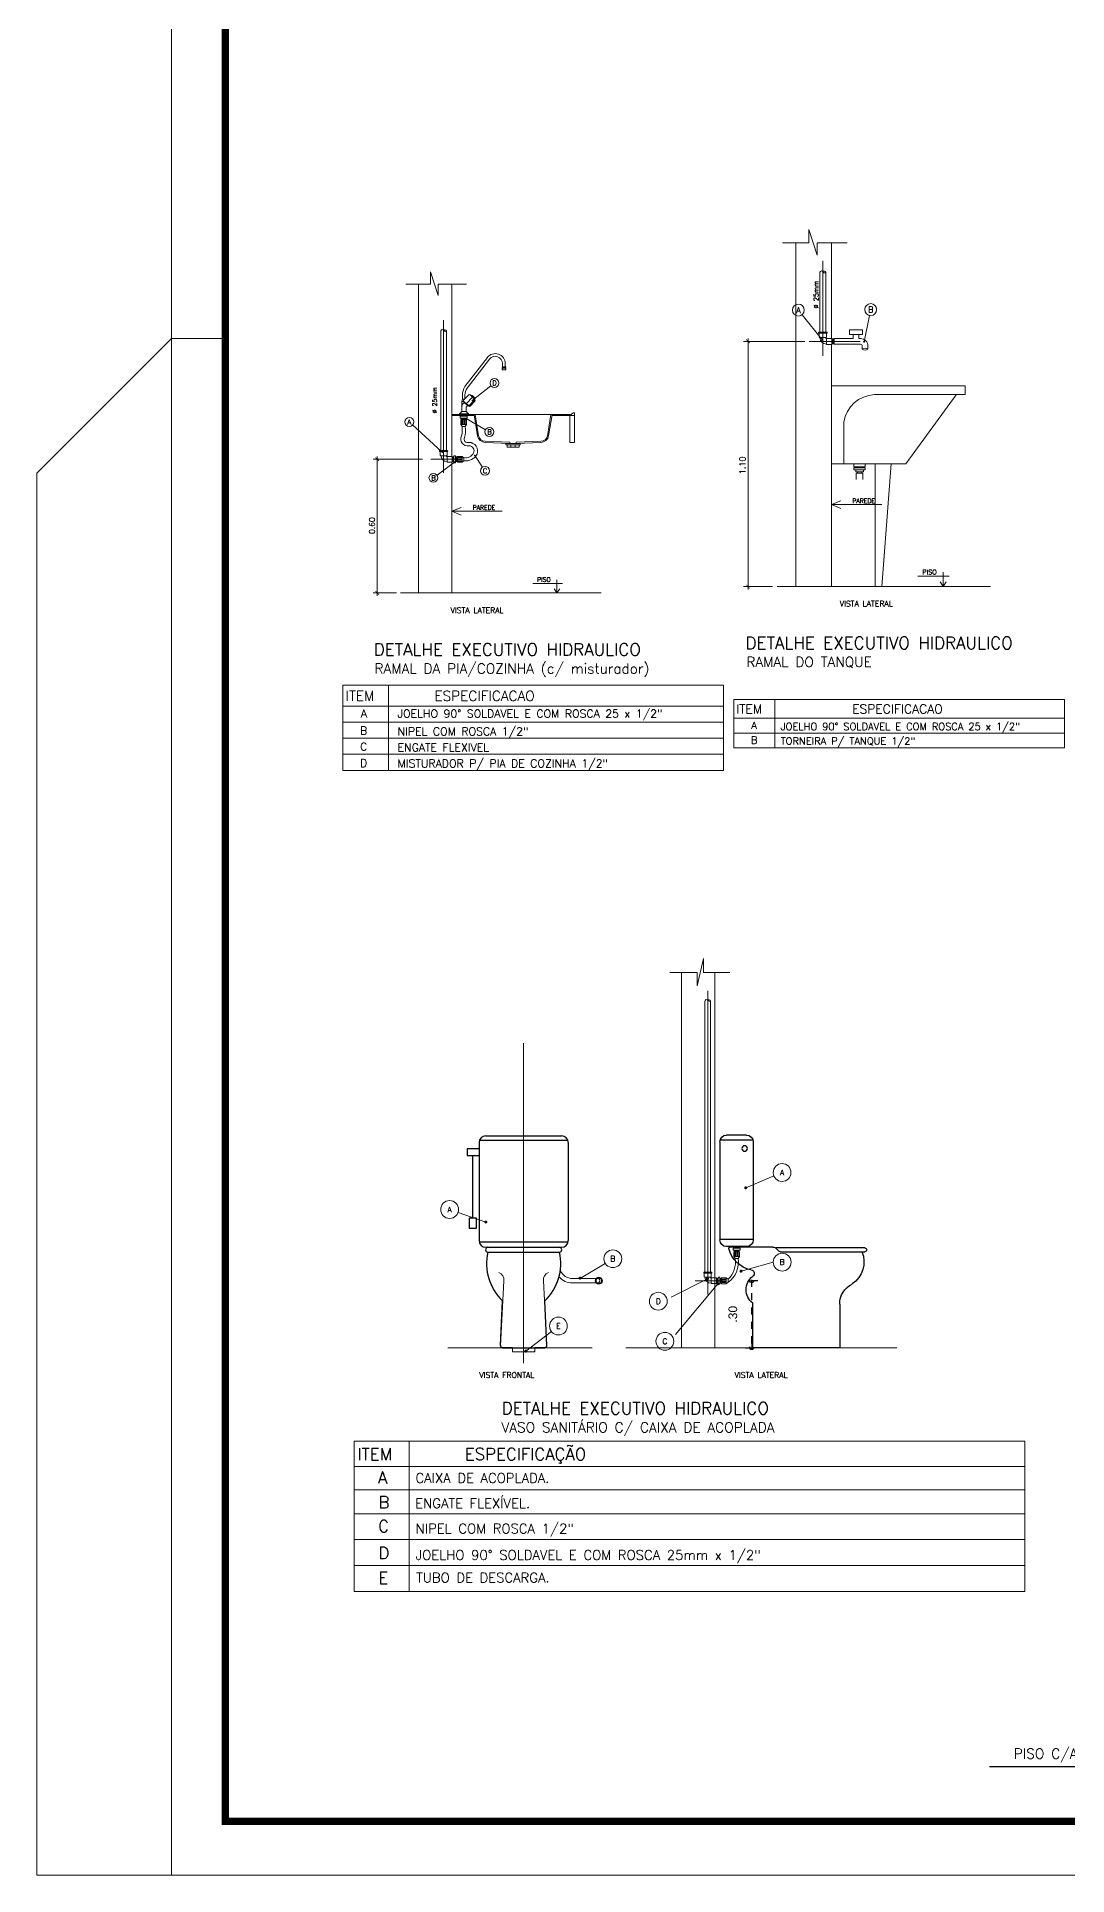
# Model space of a CAD drawing. Header units: millimetres. Extents: x 1345 to 2117, y 1214 to 1365.
# Drawn here: x 2013.01 to 2027.35, y 1252.04 to 1277.61 of the extents above; entities that cross this region are included whole.
import ezdxf
from ezdxf.enums import TextEntityAlignment as Align

# ---------------------------------------------------------------- set-up
doc = ezdxf.new("R2010")
doc.units = ezdxf.units.MM
doc.header["$LTSCALE"] = 0.5
for name, pattern in [('CENTER2', [28.575, 19.05, -3.175, 3.175, -3.175]), ('DASHED2', [9.525, 6.35, -3.175]), ('HIDDEN2', [0.1875, 0.125, -0.0625])]:
    doc.linetypes.add(name, pattern=pattern)
for name, color, linetype in [('02', 2, 'Continuous'), ('BANHO', 7, 'Continuous'), ('CERC02', 3, 'Continuous'), ('DETALLHES_HIDRAULICO', 4, 'Continuous'), ('LAYER8', 8, 'Continuous'), ('PROJEÇÃO', 8, 'HIDDEN2'), ('TEXTO0', 7, 'Continuous'), ('TUBULAÇÃO_HIDRÁULICA projeção', 5, 'DASHED2'), ('TXT_0', 7, 'Continuous'), ('TXT_1', 3, 'Continuous'), ('TXT_2', 6, 'Continuous')]:
    doc.layers.add(name, color=color, linetype=linetype)
doc.styles.add('ADITIVOCAD', font='ROMANS.shx')
doc.styles.add('ROMANS', font='romans', dxfattribs={"height": 0.1})
doc.styles.get("Standard").update_dxf_attribs({"font": 'arial.ttf'})
doc.dimstyles.get("Standard").update_dxf_attribs({"dimtxt": 0.18, "dimasz": 0.18, "dimexe": 0.18, "dimexo": 0.0625, "dimgap": 0.09, "dimtad": 0, "dimtih": 1, "dimtoh": 1, "dimdec": 4, "dimzin": 0, "dimdsep": 46, "dimtxsty": 'Standard', "dimcen": 0.09, "dimadec": 0, "dimazin": 0, "dimtfac": 1, "dimtdec": 4, "dimtofl": 0, "dimtmove": 0, "dimatfit": 3, "dimfxl": 0, "dimtolj": 1, "dimtzin": 0, "dimarcsym": 0})

# ---------------------------------------------------------------- blocks, each defined once
blk = doc.blocks.new('_ARCHTICK')
at = {"color": 0, "linetype": 'ByBlock', "const_width": 0.15}
blk.add_lwpolyline([(-0.5, -0.5), (0.5, 0.5)], dxfattribs=at)
blk = doc.blocks.new('ADC_VASO_02L')
for p, q in [((-0.15, 0.9232), (-0.15, 0.4832)), ((-0.1492, 0.93), (-0.0008, 0.93)), ((-0.12, 0.9532), (-0.03, 0.9532)), ((0, 0.9232), (0, 0.4832)), ((-0.6504, 0.4474), (-0.2505, 0.4474)), ((-0.2834, 0.43), (-0.6504, 0.43)), ((-0.272, 0.43), (-0.6353, 0.43)), ((-0.2649, 0.4329), (-0.2525, 0.4453)), ((-0.2384, 0.4512), (-0.0454, 0.4512)), ((-0.1492, 0.4845), (-0.0008, 0.4845)), ((-0.12, 0.4532), (-0.03, 0.4532)), ((-0.5379, 0.1957), (-0.5379, 0)), ((-0.1479, 0), (-0.1479, 0.2)), ((-0.5379, 0), (-0.1479, 0))]:
    blk.add_line(p, q)
blk.add_circle((-0.1113, 0.8931), 0.0125)
for centre, radius, start, end in [((-0.12, 0.9232), 0.03, 90, 180), ((-0.03, 0.9232), 0.03, 0, 90), ((-0.6504, 0.4387), 0.0087, 90, 270), ((-0.526, 0.3851), 0.1205, 158.1254, 235.66367), ((-0.272, 0.44), 0.01, 270, 315), ((-0.2384, 0.4312), 0.02, 90, 135), ((-0.12, 0.4832), 0.03, 180, 270), ((-0.1666, 0.4756), 0.1297, 282.0492, 346.33831), ((-0.0454, 0.4462), 0.005, 346.33831, 90), ((-0.03, 0.4832), 0.03, 270, 0), ((-0.1385, 0.3329), 0.016, 93.80615, 233.89222), ((-0.6379, 0.1957), 0.1, 0, 63.97069), ((-0.1929, 0.26), 0.075, 306.8699, 53.1301)]:
    blk.add_arc(centre, radius, start, end)
blk = doc.blocks.new('ADC_VASO_02F')
for p, q in [((-0.1948, 0.92), (-0.1948, 0.48)), ((-0.1931, 0.93), (0.2035, 0.93)), ((-0.1648, 0.95), (0.1752, 0.95)), ((0.2052, 0.92), (0.2052, 0.48)), ((-0.1948, 0.8917), (-0.2476, 0.8917)), ((-0.2476, 0.8917), (-0.2476, 0.8621)), ((-0.2476, 0.8621), (-0.1948, 0.8621)), ((-0.2231, 0.5805), (-0.2231, 0.8621)), ((-0.1948, 0.475), (0.2052, 0.475)), ((-0.1648, 0.45), (-0.1558, 0.45)), ((-0.1558, 0.45), (0.1662, 0.45)), ((-0.1558, 0.4279), (0.1662, 0.4279)), ((0.1662, 0.45), (0.1752, 0.45)), ((-0.0993, 0.0105), (-0.0898, 0.21)), ((0.1097, 0.0105), (0.1002, 0.21)), ((-0.0893, 0), (0.0997, 0))]:
    blk.add_line(p, q)
blk.add_lwpolyline([(-0.206, 0.5805), (-0.2394, 0.5805), (-0.2394, 0.5354), (-0.206, 0.5354)], close=True)
for centre, radius, start, end in [((-0.1648, 0.92), 0.03, 90, 180), ((0.1752, 0.92), 0.03, 0, 90), ((-0.1648, 0.48), 0.03, 180, 270), ((-0.1547, 0.439), 0.0111, 95.7268, 264.2732), ((0.0696, 0.3772), 0.231, 167.31807, 226.37481), ((-0.0591, 0.3772), 0.231, 313.62519, 12.68193), ((0.1651, 0.439), 0.0111, 275.7268, 84.2732), ((0.1752, 0.48), 0.03, 270, 0), ((-0.0893, 0.01), 0.01, 177.27369, 270), ((0.0997, 0.01), 0.01, 270, 2.72631)]:
    blk.add_arc(centre, radius, start, end)
blk = doc.blocks.new('BOLA')
for p, q in [((-1.44, 0), (1.44, 0)), ((0, -1.44), (0, 1.44))]:
    blk.add_line(p, q)
blk.add_circle((0, 0), 0.452)
blk = doc.blocks.new('*D74')
at = {"layer": 'Defpoints', "color": 0, "transparency": 16777216}
for p in [(2022.585, 1260.309), (2022.959, 1260.309), (2022.494, 1259.378)]:
    blk.add_point(p, dxfattribs=at)
at = {"layer": 'PROJEÇÃO', "color": 7, "lineweight": -2, "transparency": 16777216}
blk.add_line((2022.959, 1259.438), (2022.959, 1260.249), dxfattribs=at)
at = {"layer": 'PROJEÇÃO', "color": 7, "lineweight": -2, "transparency": 16777216, "xscale": 0.06, "yscale": 0.06, "zscale": 0.06}
for p, rotation in [((2022.959, 1260.309), 90), ((2022.959, 1259.378), 270)]:
    blk.add_blockref('BOLA', p, dxfattribs=dict(at, rotation=rotation))
at = {"layer": 'PROJEÇÃO', "color": 3, "lineweight": 18, "transparency": 16777216, "insert": (2022.697, 1259.843), "char_height": 0.12, "attachment_point": 5, "rotation": 90}
blk.add_mtext('\\A1;.30', dxfattribs=at)
blk = doc.blocks.new('ff')
at = {"layer": 'LAYER8', "color": 2}
blk.add_lwpolyline([(0, 0), (0, 0), (8.057, 0), (29.003, 0), (46.42, 0), (46.42, 0), (46.42, 0)], dxfattribs=at)
at = {"layer": 'CERC02', "style": 'ROMANS'}
blk.add_text('PISO C/ACABAMENTO', height=0.18501, dxfattribs=at).set_placement((0.444, 0.327), align=Align.TOP_LEFT)

msp = doc.modelspace()

# ---------------------------------------------------------------- linework, layer by layer
at = {"layer": '02', "lineweight": 18}
msp.add_line((2017.428, 1255.988), (2026.76, 1255.988), dxfattribs=at)
msp.add_lwpolyline([(2014.884, 1252.041), (2076.084, 1252.041), (2076.084, 1296.591), (2014.884, 1296.591)], close=True, dxfattribs=at)
at = {"layer": '02', "lineweight": 18, "const_width": 0.1}
msp.add_lwpolyline([(2015.634, 1252.791), (2075.334, 1252.791), (2075.334, 1295.841), (2015.634, 1295.841)], close=True, dxfattribs=at)
at = {"layer": '02', "lineweight": 18}
msp.add_lwpolyline([(2014.884, 1252.041), (2013.009, 1252.041), (2013.009, 1271.541), (2014.884, 1273.416), (2015.634, 1273.416)], dxfattribs=at)
at = {"layer": 'BANHO', "lineweight": 18}
msp.add_line((2020.405, 1262.179), (2020.405, 1262.117), dxfattribs=at)
at = {"layer": 'DETALLHES_HIDRAULICO', "lineweight": 18}
for p, q in [((2023.908, 1274.336), (2023.908, 1273.502)), ((2023.99, 1274.336), (2023.99, 1273.502)), ((2018.632, 1273.521), (2018.632, 1271.856)), ((2018.71, 1273.521), (2018.71, 1271.856)), ((2024, 1273.416), (2024.076, 1273.416)), ((2024.097, 1273.41), (2024.076, 1273.41)), ((2024.086, 1273.339), (2024.076, 1273.41)), ((2024.092, 1273.339), (2024.082, 1273.41)), ((2024.097, 1273.339), (2024.087, 1273.41)), ((2024.097, 1273.41), (2024.109, 1273.414)), ((2024.097, 1273.339), (2024.097, 1273.41)), ((2024.109, 1273.335), (2024.109, 1273.414)), ((2024.45, 1273.414), (2024.45, 1273.47)), ((2018.969, 1272.747), (2019.28, 1273.149)), ((2018.998, 1272.725), (2019.309, 1273.127)), ((2024, 1273.332), (2024.076, 1273.332)), ((2024.097, 1273.339), (2024.076, 1273.339)), ((2024.109, 1273.335), (2024.097, 1273.339)), ((2019.486, 1273.019), (2019.486, 1273.01)), ((2019.536, 1273.019), (2019.486, 1273.019)), ((2019.536, 1273.01), (2019.486, 1273.01)), ((2019.536, 1273), (2019.486, 1273)), ((2019.486, 1273), (2019.486, 1272.979)), ((2019.536, 1272.979), (2019.486, 1272.979)), ((2019.492, 1273.064), (2019.492, 1273.019)), ((2019.492, 1273.01), (2019.492, 1273)), ((2019.53, 1273.064), (2019.53, 1273.019)), ((2019.53, 1273.01), (2019.53, 1273)), ((2019.536, 1273.019), (2019.536, 1273.01)), ((2019.536, 1273), (2019.536, 1272.979)), ((2018.932, 1272.625), (2018.932, 1272.569)), ((2018.952, 1272.56), (2019.021, 1272.63)), ((2018.969, 1272.626), (2018.969, 1272.578)), ((2019.075, 1272.597), (2019.043, 1272.63)), ((2018.785, 1272.356), (2018.911, 1272.356)), ((2018.923, 1272.399), (2018.892, 1272.368)), ((2018.892, 1272.368), (2019.016, 1272.368)), ((2018.892, 1272.368), (2018.892, 1272.356)), ((2018.911, 1272.341), (2018.911, 1272.356)), ((2018.916, 1272.335), (2018.916, 1272.368)), ((2018.916, 1272.356), (2018.983, 1272.365)), ((2018.916, 1272.349), (2018.983, 1272.358)), ((2018.932, 1272.569), (2018.923, 1272.538)), ((2018.923, 1272.538), (2018.923, 1272.461)), ((2018.952, 1272.538), (2018.923, 1272.538)), ((2018.923, 1272.461), (2018.923, 1272.399)), ((2018.923, 1272.399), (2018.985, 1272.399)), ((2018.96, 1272.569), (2018.932, 1272.569)), ((2018.941, 1272.505), (2018.959, 1272.524)), ((2018.952, 1272.539), (2018.983, 1272.507)), ((2019.003, 1272.48), (2018.959, 1272.524)), ((2018.983, 1272.507), (2019.074, 1272.598)), ((2018.983, 1272.335), (2018.983, 1272.368)), ((2018.985, 1272.448), (2018.985, 1272.399)), ((2018.985, 1272.399), (2019.016, 1272.368)), ((2018.988, 1272.341), (2018.988, 1272.356)), ((2018.988, 1272.356), (2019.122, 1272.356)), ((2018.994, 1272.47), (2019.003, 1272.48)), ((2019.016, 1272.368), (2019.016, 1272.356)), ((2019.017, 1272.473), (2019.108, 1272.564)), ((2019.108, 1272.543), (2019.039, 1272.473)), ((2019.075, 1272.597), (2019.108, 1272.564)), ((2019.122, 1272.356), (2020.154, 1272.356)), ((2020.154, 1272.356), (2020.445, 1272.356)), ((2020.475, 1272.378), (2020.445, 1272.356)), ((2020.475, 1272.378), (2020.491, 1272.378)), ((2020.491, 1272.341), (2020.491, 1272.378)), ((2018.785, 1272.341), (2018.911, 1272.341)), ((2018.901, 1272.335), (2018.997, 1272.335)), ((2018.901, 1272.335), (2018.901, 1272.308)), ((2018.901, 1272.308), (2018.997, 1272.308)), ((2018.909, 1272.216), (2018.909, 1272.285)), ((2018.909, 1272.285), (2018.99, 1272.285)), ((2018.909, 1272.216), (2018.928, 1272.19)), ((2018.909, 1272.216), (2018.99, 1272.216)), ((2018.916, 1272.343), (2018.983, 1272.352)), ((2018.916, 1272.336), (2018.983, 1272.345)), ((2018.916, 1272.285), (2018.916, 1272.308)), ((2018.916, 1272.299), (2018.983, 1272.308)), ((2018.916, 1272.293), (2018.983, 1272.302)), ((2018.916, 1272.286), (2018.983, 1272.295)), ((2018.925, 1272.216), (2018.925, 1272.285)), ((2018.928, 1272.19), (2018.97, 1272.19)), ((2018.94, 1272.216), (2018.94, 1272.285)), ((2018.956, 1272.216), (2018.956, 1272.285)), ((2018.99, 1272.216), (2018.97, 1272.19)), ((2018.971, 1272.216), (2018.971, 1272.285)), ((2018.983, 1272.285), (2018.983, 1272.308)), ((2018.988, 1272.341), (2019.098, 1272.341)), ((2018.99, 1272.216), (2018.99, 1272.285)), ((2018.997, 1272.335), (2018.997, 1272.308)), ((2020.179, 1272.341), (2020.491, 1272.341)), ((2020.429, 1272.341), (2020.429, 1271.969)), ((2020.491, 1272.341), (2020.491, 1271.969)), ((2024.24, 1271.67), (2024.24, 1272.251)), ((2019.537, 1271.955), (2019.537, 1271.936)), ((2019.738, 1271.955), (2019.537, 1271.955)), ((2019.554, 1271.936), (2019.537, 1271.936)), ((2019.721, 1271.936), (2019.554, 1271.936)), ((2019.554, 1271.903), (2019.554, 1271.936)), ((2019.721, 1271.903), (2019.554, 1271.903)), ((2019.593, 1271.955), (2019.593, 1271.97)), ((2019.606, 1271.903), (2019.606, 1271.936)), ((2019.669, 1271.903), (2019.669, 1271.936)), ((2019.683, 1271.955), (2019.683, 1271.97)), ((2019.721, 1271.936), (2019.721, 1271.903)), ((2019.721, 1271.936), (2019.738, 1271.936)), ((2019.738, 1271.955), (2019.738, 1271.936)), ((2020.429, 1271.969), (2020.491, 1271.969)), ((2018.719, 1271.774), (2018.791, 1271.774)), ((2018.719, 1271.696), (2018.791, 1271.696)), ((2018.815, 1271.769), (2018.791, 1271.769)), ((2018.8, 1271.702), (2018.791, 1271.769)), ((2018.815, 1271.702), (2018.791, 1271.702)), ((2018.807, 1271.702), (2018.798, 1271.769)), ((2018.814, 1271.702), (2018.804, 1271.769)), ((2018.814, 1271.687), (2018.814, 1271.783)), ((2018.814, 1271.783), (2018.839, 1271.783)), ((2018.814, 1271.687), (2018.839, 1271.687)), ((2018.839, 1271.687), (2018.839, 1271.783)), ((2018.863, 1271.769), (2018.839, 1271.769)), ((2018.848, 1271.702), (2018.839, 1271.769)), ((2018.863, 1271.702), (2018.839, 1271.702)), ((2018.855, 1271.702), (2018.846, 1271.769)), ((2018.862, 1271.702), (2018.853, 1271.769)), ((2018.863, 1271.695), (2018.863, 1271.775)), ((2018.928, 1271.775), (2018.863, 1271.775)), ((2018.928, 1271.757), (2018.863, 1271.757)), ((2018.928, 1271.741), (2018.863, 1271.741)), ((2018.928, 1271.726), (2018.863, 1271.726)), ((2018.928, 1271.71), (2018.863, 1271.71)), ((2018.928, 1271.695), (2018.863, 1271.695)), ((2018.928, 1271.695), (2018.928, 1271.775)), ((2018.928, 1271.775), (2018.955, 1271.756)), ((2018.928, 1271.695), (2018.955, 1271.714)), ((2018.955, 1271.714), (2018.955, 1271.756)), ((2024.383, 1271.67), (2024.383, 1271.627)), ((2024.538, 1271.627), (2024.383, 1271.627)), ((2024.383, 1271.589), (2024.383, 1271.613)), ((2024.538, 1271.613), (2024.383, 1271.613)), ((2024.538, 1271.589), (2024.383, 1271.589)), ((2024.408, 1271.589), (2024.408, 1271.558)), ((2024.43, 1271.627), (2024.43, 1271.613)), ((2024.492, 1271.627), (2024.492, 1271.613)), ((2024.513, 1271.589), (2024.513, 1271.558)), ((2024.538, 1271.67), (2024.538, 1271.627)), ((2024.538, 1271.613), (2024.538, 1271.589)), ((2024.676, 1271.665), (2024.676, 1269.967)), ((2024.902, 1271.67), (2024.769, 1269.967)), ((2024.513, 1271.558), (2024.408, 1271.558)), ((2024.505, 1271.539), (2024.415, 1271.539)), ((2024.415, 1271.454), (2024.415, 1271.539)), ((2024.43, 1271.558), (2024.43, 1271.539)), ((2024.492, 1271.558), (2024.492, 1271.539)), ((2024.505, 1271.454), (2024.505, 1271.539)), ((2022.309, 1264.203), (2022.309, 1260.429)), ((2022.387, 1264.203), (2022.387, 1260.429)), ((2022.701, 1260.761), (2022.701, 1260.736)), ((2022.701, 1260.761), (2022.797, 1260.761)), ((2022.701, 1260.736), (2022.797, 1260.736)), ((2022.709, 1260.647), (2022.709, 1260.712)), ((2022.709, 1260.712), (2022.789, 1260.712)), ((2022.709, 1260.647), (2022.728, 1260.62)), ((2022.709, 1260.647), (2022.789, 1260.647)), ((2022.788, 1260.784), (2022.71, 1260.784)), ((2022.716, 1260.761), (2022.716, 1260.784)), ((2022.716, 1260.775), (2022.782, 1260.784)), ((2022.716, 1260.768), (2022.782, 1260.777)), ((2022.716, 1260.761), (2022.782, 1260.77)), ((2022.716, 1260.712), (2022.716, 1260.736)), ((2022.716, 1260.727), (2022.782, 1260.736)), ((2022.716, 1260.72), (2022.782, 1260.729)), ((2022.716, 1260.713), (2022.782, 1260.722)), ((2022.724, 1260.647), (2022.724, 1260.712)), ((2022.728, 1260.62), (2022.77, 1260.62)), ((2022.74, 1260.647), (2022.74, 1260.712)), ((2022.755, 1260.647), (2022.755, 1260.712)), ((2022.789, 1260.647), (2022.77, 1260.62)), ((2022.771, 1260.647), (2022.771, 1260.712)), ((2022.782, 1260.761), (2022.782, 1260.784)), ((2022.782, 1260.712), (2022.782, 1260.736)), ((2022.789, 1260.647), (2022.789, 1260.712)), ((2022.797, 1260.761), (2022.797, 1260.736)), ((2020.832, 1260.34), (2020.466, 1260.34)), ((2022.397, 1260.348), (2022.468, 1260.348)), ((2022.468, 1260.348), (2022.468, 1260.269)), ((2022.491, 1260.342), (2022.468, 1260.342)), ((2022.477, 1260.276), (2022.468, 1260.342)), ((2022.484, 1260.276), (2022.475, 1260.342)), ((2022.491, 1260.276), (2022.482, 1260.342)), ((2022.491, 1260.357), (2022.516, 1260.357)), ((2022.491, 1260.261), (2022.491, 1260.357)), ((2022.516, 1260.261), (2022.516, 1260.357)), ((2022.54, 1260.342), (2022.516, 1260.342)), ((2022.525, 1260.276), (2022.516, 1260.342)), ((2022.532, 1260.276), (2022.523, 1260.342)), ((2022.539, 1260.276), (2022.53, 1260.342)), ((2022.605, 1260.349), (2022.54, 1260.349)), ((2022.54, 1260.268), (2022.54, 1260.349)), ((2022.605, 1260.349), (2022.632, 1260.33)), ((2022.605, 1260.268), (2022.605, 1260.349)), ((2019.461, 1259.406), (2019.509, 1260.309)), ((2020.109, 1259.406), (2020.06, 1260.309)), ((2020.832, 1260.278), (2020.466, 1260.278)), ((2022.397, 1260.269), (2022.468, 1260.269)), ((2022.491, 1260.276), (2022.468, 1260.276)), ((2022.491, 1260.261), (2022.516, 1260.261)), ((2022.54, 1260.276), (2022.516, 1260.276)), ((2022.605, 1260.33), (2022.54, 1260.33)), ((2022.605, 1260.315), (2022.54, 1260.315)), ((2022.605, 1260.299), (2022.54, 1260.299)), ((2022.605, 1260.284), (2022.54, 1260.284)), ((2022.605, 1260.268), (2022.54, 1260.268)), ((2022.605, 1260.268), (2022.632, 1260.288)), ((2022.632, 1260.288), (2022.632, 1260.33)), ((2019.492, 1259.381), (2019.63, 1259.381)), ((2019.63, 1259.381), (2019.63, 1259.318)), ((2019.63, 1259.318), (2019.94, 1259.318)), ((2019.94, 1259.381), (2020.078, 1259.381)), ((2019.94, 1259.381), (2019.94, 1259.318))]:
    msp.add_line(p, q, dxfattribs=at)
for points in [[(2023.888, 1273.496, -0.414214), (2023.894, 1273.502), (2024.003, 1273.502, -0.414214), (2024.01, 1273.496), (2024.01, 1273.494, -0.414214), (2024.003, 1273.488), (2023.894, 1273.488, -0.414214), (2023.888, 1273.494)], [(2018.614, 1271.85, -0.414214), (2018.62, 1271.856), (2018.722, 1271.856, -0.414214), (2018.728, 1271.85), (2018.728, 1271.848, -0.414214), (2018.722, 1271.842), (2018.62, 1271.842, -0.414214), (2018.614, 1271.848)], [(2022.291, 1260.423, -0.414214), (2022.297, 1260.429), (2022.399, 1260.429, -0.414214), (2022.406, 1260.423), (2022.406, 1260.422, -0.414214), (2022.399, 1260.415), (2022.297, 1260.415, -0.414214), (2022.291, 1260.422)]]:
    msp.add_lwpolyline(points, format="xyb", close=True, dxfattribs=at)
for points in [[(2024, 1273.488), (2024, 1273.434, -0.414214), (2023.992, 1273.426), (2023.906, 1273.426, -0.414214), (2023.898, 1273.434), (2023.898, 1273.488)], [(2024, 1273.332), (2024, 1273.416, -0.414214)], [(2024.076, 1273.416), (2024.076, 1273.332, -0.414214)], [(2024.577, 1273.264), (2024.577, 1273.308, 0.412616), (2024.473, 1273.414), (2024.45, 1273.414), (2024.45, 1273.414)], [(2024.109, 1273.335), (2024.472, 1273.335, -0.414214), (2024.498, 1273.308), (2024.498, 1273.264)], [(2019.111, 1272.356), (2019.159, 1272.061, 0.362465), (2019.251, 1271.984), (2019.593, 1271.97, 0.357382)], [(2019.683, 1271.97), (2020.026, 1271.984, 0.362465), (2020.117, 1272.061), (2020.165, 1272.356)], [(2019.096, 1272.354), (2019.144, 1272.058, 0.362853), (2019.251, 1271.969), (2019.593, 1271.955, 0.357918)], [(2019.683, 1271.955), (2020.026, 1271.969, 0.362853), (2020.133, 1272.058), (2020.181, 1272.354)], [(2018.719, 1271.842), (2018.719, 1271.792, -0.414214), (2018.711, 1271.784), (2018.631, 1271.784, -0.414214), (2018.623, 1271.792), (2018.623, 1271.842)], [(2018.719, 1271.696), (2018.719, 1271.774, -0.414214)], [(2018.791, 1271.774), (2018.791, 1271.696, -0.414214)], [(2022.396, 1260.415), (2022.396, 1260.365, -0.414214), (2022.389, 1260.358), (2022.308, 1260.358, -0.414214), (2022.3, 1260.365), (2022.3, 1260.415)], [(2022.397, 1260.269), (2022.397, 1260.348, -0.414214)]]:
    msp.add_lwpolyline(points, format="xyb", dxfattribs=at)
for points in [[(2024.109, 1273.414), (2024.371, 1273.414), (2024.371, 1273.47)], [(2024.668, 1272.634), (2025.932, 1272.634), (2025.932, 1272.758), (2024.07, 1272.758)], [(2024.07, 1271.67), (2025.104, 1271.67), (2025.807, 1272.632)], [(2024.497, 1272.634), (2024.497, 1272.634)]]:
    msp.add_lwpolyline(points, dxfattribs=at)
msp.add_lwpolyline([(2024.319, 1273.47), (2024.371, 1273.47), (2024.45, 1273.47), (2024.503, 1273.47), (2024.503, 1273.536), (2024.319, 1273.536)], close=True, dxfattribs=at)
for radius in [0.049, 0.0388]:
    msp.add_circle((2020.832, 1260.309), radius, dxfattribs=at)
for centre, radius, start, end in [((2023.931, 1274.328), 0.0252, 23.9362, 161.812), ((2023.963, 1274.319), 0.0316, 31.4928, 118.6282), ((2023.973, 1274.346), 0.0201, 203.9362, 328.4778), ((2018.655, 1273.514), 0.0237, 23.9362, 161.812), ((2018.685, 1273.505), 0.0298, 31.4928, 118.6282), ((2018.694, 1273.531), 0.0189, 203.9362, 328.4778), ((2024.004, 1273.434), 0.0969, 184.9011, 267.6161), ((2024, 1273.424), 0.0107, 166.9833, 268.3174), ((2019.39, 1273.064), 0.14, 360, 142.2873), ((2019.39, 1273.064), 0.102, 360, 142.2873), ((2024.538, 1273.213), 0.0648, 52.3266, 127.6734), ((2024.538, 1273.316), 0.0648, 232.3266, 307.6734), ((2019.151, 1272.625), 0.219, 146.2405, 180.0922), ((2019.152, 1272.626), 0.183, 147.1637, 180.1091), ((2019.032, 1272.619), 0.0155, 45, 135), ((2019.038, 1272.56), 0.069, 4.5621, 85.4379), ((2024.688, 1272.181), 0.453, 92.5756, 171.131), ((2018.985, 1272.461), 0.062, 135, 180), ((2018.963, 1272.549), 0.0155, 135, 225), ((2018.973, 1272.463), 0.0444, 12.9432, 77.0568), ((2019.016, 1272.448), 0.031, 135, 180), ((2019.028, 1272.484), 0.0155, 225, 315), ((2019.097, 1272.553), 0.0155, 315, 45), ((2018.51, 1272.146), 0.421, 348.1567, 5.9726), ((2018.677, 1272.128), 0.3, 342.3158, 11.8535), ((2019.004, 1272.014), 0.094, 150.9522, 282.8156), ((2019.005, 1272.014), 0.0487, 151.9195, 291.8408), ((2019.023, 1271.847), 0.122, 339.097, 89.8531), ((2019.026, 1271.853), 0.0694, 332.525, 91.4922), ((2018.723, 1271.792), 0.0911, 184.9011, 267.6161), ((2018.72, 1271.782), 0.01, 166.9833, 268.3174), ((2018.976, 1271.881), 0.126, 260.0502, 332.0735), ((2018.984, 1271.885), 0.173, 260.0502, 332.0735), ((2022.331, 1264.198), 0.0217, 32.2558, 167.6379), ((2022.36, 1264.188), 0.0303, 28.3273, 120.3701), ((2022.371, 1264.224), 0.0262, 212.2558, 306.9595), ((2022.411, 1260.564), 0.322, 313.2074, 10.0893), ((2022.433, 1260.566), 0.342, 305.6158, 9.2432), ((2019.406, 1260.323), 0.104, 352.5883, 71.5643), ((2020.164, 1260.323), 0.104, 108.4357, 187.4117), ((2020.466, 1260.526), 0.248, 220.7377, 270), ((2020.466, 1260.526), 0.186, 203.5864, 270), ((2020.797, 1260.309), 0.0471, 318.8368, 41.1632), ((2022.4, 1260.365), 0.0911, 184.9011, 267.6161), ((2022.397, 1260.355), 0.01, 166.9833, 268.3174), ((2019.492, 1259.412), 0.031, 177.2737, 270), ((2020.078, 1259.412), 0.031, 270, 2.7263)]:
    msp.add_arc(centre, radius, start, end, dxfattribs=at)
at = {"layer": 'TUBULAÇÃO_HIDRÁULICA projeção', "lineweight": 18}
msp.add_line((2022.836, 1260.841), (2022.836, 1260.841), dxfattribs=at)
at = {"layer": 'TXT_0', "linetype": 'CENTER2', "lineweight": 18}
for p, q in [((2023.949, 1274.495), (2023.949, 1273.173)), ((2018.671, 1273.671), (2018.671, 1271.546)), ((2024.468, 1273.374), (2023.76, 1273.374)), ((2018.874, 1271.735), (2018.493, 1271.735)), ((2022.348, 1264.341), (2022.348, 1260.12)), ((2019.785, 1259.162), (2019.785, 1263.614)), ((2022.551, 1260.309), (2022.171, 1260.309))]:
    msp.add_line(p, q, dxfattribs=at)
at = {"layer": 'TXT_0', "lineweight": 18}
for p, q in [((2023.944, 1273.392), (2023.661, 1273.745)), ((2024.523, 1273.369), (2024.599, 1273.735)), ((2019.071, 1272.553), (2019.33, 1272.757)), ((2018.653, 1271.832), (2018.24, 1272.212)), ((2018.985, 1272.303), (2019.256, 1272.146)), ((2018.825, 1271.693), (2018.58, 1271.512)), ((2019.104, 1271.787), (2019.213, 1271.626)), ((2024.07, 1271.103), (2024.2, 1271.156)), ((2024.07, 1271.103), (2024.2, 1271.05)), ((2024.07, 1271.103), (2024.772, 1271.103)), ((2018.785, 1271.011), (2018.915, 1271.064)), ((2018.785, 1271.011), (2018.915, 1270.958)), ((2018.785, 1271.011), (2019.487, 1271.011)), ((2020.248, 1270.059), (2020.248, 1269.875)), ((2025.27, 1270.108), (2025.708, 1270.108)), ((2025.625, 1270.163), (2025.625, 1269.967)), ((2019.914, 1270.007), (2020.326, 1270.007)), ((2020.248, 1269.875), (2020.209, 1269.934)), ((2020.248, 1269.875), (2020.287, 1269.934)), ((2025.625, 1269.967), (2025.584, 1270.029)), ((2025.625, 1269.967), (2025.667, 1270.029)), ((2017.271, 1268.078), (2022.567, 1268.078)), ((2017.271, 1267.856), (2022.567, 1267.856)), ((2022.711, 1267.927), (2027.315, 1267.927)), ((2017.271, 1267.633), (2022.567, 1267.633)), ((2022.876, 1261.601), (2023.268, 1261.766)), ((2019.26, 1261.126), (2018.872, 1261.259)), ((2020.562, 1260.336), (2020.92, 1260.551)), ((2022.812, 1260.442), (2023.259, 1260.568)), ((2022.344, 1260.335), (2021.839, 1260.08)), ((2022.488, 1260.266), (2021.9, 1259.562)), ((2019.816, 1259.331), (2020.171, 1259.604)), ((2017.428, 1257.402), (2026.76, 1257.402)), ((2017.428, 1257.068), (2026.76, 1257.068)), ((2017.428, 1256.708), (2026.76, 1256.708)), ((2017.428, 1256.348), (2026.76, 1256.348))]:
    msp.add_line(p, q, dxfattribs=at)
at = {"layer": 'TXT_0', "linetype": 'ByBlock', "lineweight": 18}
for p, q in [((2022.908, 1269.923), (2022.908, 1273.415)), ((2023.698, 1273.374), (2022.846, 1273.374)), ((2018.377, 1271.735), (2017.69, 1271.735)), ((2017.748, 1269.836), (2017.748, 1271.774)), ((2018.015, 1269.875), (2017.69, 1269.875)), ((2023.251, 1269.964), (2022.846, 1269.964))]:
    msp.add_line(p, q, dxfattribs=at)
at = {"layer": 'TXT_0', "linetype": 'CENTER2', "lineweight": 18}
for points in [[(2024.288, 1274.746), (2023.87, 1274.746), (2023.87, 1274.575), (2023.754, 1274.928), (2023.754, 1274.746), (2023.389, 1274.746)], [(2018.99, 1274.171), (2018.597, 1274.171), (2018.597, 1274.01), (2018.488, 1274.342), (2018.488, 1274.171), (2018.145, 1274.171)], [(2021.819, 1264.595), (2022.199, 1264.595), (2022.199, 1264.411), (2022.289, 1264.792), (2022.289, 1264.595), (2022.657, 1264.595)]]:
    msp.add_lwpolyline(points, dxfattribs=at)
at = {"layer": 'TXT_0', "lineweight": 18}
for points, const_width in [([(2023.937, 1273.392, 1), (2023.951, 1273.392, 1)], 0.0137), ([(2024.517, 1273.369, 1), (2024.53, 1273.369, 1)], 0.0137), ([(2019.066, 1272.553, 1), (2019.077, 1272.553, 1)], 0.0103), ([(2018.98, 1272.303, 1), (2018.99, 1272.303, 1)], 0.0103), ([(2018.648, 1271.832, 1), (2018.658, 1271.832, 1)], 0.0103), ([(2018.82, 1271.693, 1), (2018.831, 1271.693, 1)], 0.0103), ([(2019.099, 1271.787, 1), (2019.109, 1271.787, 1)], 0.0103), ([(2022.866, 1261.601, 1), (2022.886, 1261.601, 1)], 0.0207), ([(2019.27, 1261.126, -1), (2019.249, 1261.126, -1)], 0.0207), ([(2020.58, 1260.346, 1), (2020.559, 1260.346, 1)], 0.0207), ([(2022.333, 1260.335, 1), (2022.354, 1260.335, 1)], 0.0207), ([(2022.822, 1260.442, -1), (2022.801, 1260.442, -1)], 0.0207), ([(2022.477, 1260.266, 1), (2022.498, 1260.266, 1)], 0.0207), ([(2019.806, 1259.331, 1), (2019.827, 1259.331, 1)], 0.0207)]:
    msp.add_lwpolyline(points, format="xyb", close=True, dxfattribs=dict(at, const_width=const_width))
for centre, radius in [((2023.609, 1273.809), 0.0825), ((2024.616, 1273.816), 0.0825), ((2019.379, 1272.795), 0.062), ((2018.194, 1272.254), 0.062), ((2019.309, 1272.115), 0.062), ((2019.248, 1271.574), 0.062), ((2018.53, 1271.476), 0.062), ((2023.382, 1261.814), 0.124), ((2018.755, 1261.3), 0.124), ((2021.027, 1260.615), 0.124), ((2023.383, 1260.568), 0.124), ((2021.659, 1260.024), 0.124), ((2020.269, 1259.679), 0.124), ((2021.751, 1259.467), 0.124)]:
    msp.add_circle(centre, radius, dxfattribs=at)
at = {"layer": 'TXT_1', "lineweight": 18}
for p, q in [((2023.575, 1274.746), (2023.575, 1269.967)), ((2024.07, 1274.746), (2024.07, 1273.416)), ((2018.32, 1274.171), (2018.32, 1269.875)), ((2018.785, 1274.171), (2018.785, 1271.783)), ((2024.07, 1273.332), (2024.07, 1269.967)), ((2018.785, 1271.687), (2018.785, 1269.875)), ((2021.982, 1264.595), (2021.982, 1259.378)), ((2022.447, 1264.595), (2022.447, 1259.378))]:
    msp.add_line(p, q, dxfattribs=at)
at = {"layer": 'TXT_2', "lineweight": 18}
for p, q in [((2020.865, 1269.875), (2018.073, 1269.875)), ((2026.281, 1269.967), (2023.313, 1269.967)), ((2017.271, 1267.405), (2017.271, 1268.591)), ((2017.271, 1268.591), (2022.567, 1268.591)), ((2017.904, 1267.405), (2017.904, 1268.591)), ((2022.567, 1267.405), (2022.567, 1268.591)), ((2017.271, 1268.301), (2022.567, 1268.301)), ((2022.711, 1268.395), (2027.315, 1268.395)), ((2022.711, 1267.721), (2022.711, 1268.395)), ((2023.282, 1267.721), (2023.282, 1268.395)), ((2027.315, 1267.721), (2027.315, 1268.395)), ((2022.711, 1268.133), (2027.315, 1268.133)), ((2022.711, 1267.721), (2027.315, 1267.721)), ((2017.271, 1267.405), (2022.567, 1267.405)), ((2020.741, 1259.378), (2018.729, 1259.378)), ((2021.206, 1259.378), (2024.979, 1259.378)), ((2017.428, 1258.076), (2026.76, 1258.076)), ((2017.428, 1255.988), (2017.428, 1258.076)), ((2018.193, 1255.988), (2018.193, 1258.076)), ((2026.76, 1255.988), (2026.76, 1258.076)), ((2017.428, 1257.726), (2026.76, 1257.726))]:
    msp.add_line(p, q, dxfattribs=at)

# ---------------------------------------------------------------- block references
at = {"layer": 'BANHO', "lineweight": 18, "yscale": 3.101723407877278}
for name, p, xscale, zscale in [('ADC_VASO_02F', (2019.769, 1259.378), 3.101723407877278, 3.101723407877278), ('ADC_VASO_02L', (2022.516, 1259.378), -3.101723407877278, 3.101723407877339)]:
    msp.add_blockref(name, p, dxfattribs=dict(at, xscale=xscale, zscale=zscale))
at = {"layer": 'PROJEÇÃO', "lineweight": 18, "xscale": 0.757579692763773, "yscale": 0.757579692763773, "zscale": 0.757579692763773}
msp.add_blockref('ff', (2026.269, 1253.554), dxfattribs=at)
at = {"layer": 'TXT_0', "linetype": 'ByBlock', "lineweight": 18}
for p, xscale, yscale, zscale, rotation in [((2022.908, 1273.374), 0.05359805735663073, 0.05359805735663073, 0.05359805735663073, 90), ((2017.748, 1271.735), 0.05040300537806053, 0.05040300537806053, 0.05040300537806053, 90), ((2017.748, 1269.875), 0.05040300537806053, 0.05040300537806053, 0.05040300537806053, 270), ((2022.908, 1269.964), 0.05359805735663073, 0.05359805735663073, 0.05359805735663073, 270)]:
    msp.add_blockref('_ARCHTICK', p, dxfattribs=dict(at, xscale=xscale, yscale=yscale, zscale=zscale, rotation=rotation))

# ---------------------------------------------------------------- texts
at = {"layer": 'TEXTO0', "lineweight": 18, "style": 'ADITIVOCAD'}
for s, p in [('CAIXA DE ACOPLADA.', (2018.28, 1257.498)), ('ENGATE FLEXÍVEL.', (2018.277, 1257.147)), ('NIPEL COM ROSCA 1/2"', (2018.282, 1256.795)), ('JOELHO 90%%D SOLDAVEL E COM ROSCA 25mm x 1/2"', (2018.281, 1256.427)), ('TUBO DE DESCARGA.', (2018.289, 1256.113))]:
    msp.add_text(s, height=0.13462, dxfattribs=at).set_placement(p)
at = {"layer": 'TXT_0', "lineweight": 18, "style": 'ADITIVOCAD'}
for s, height, p in [('%%C 25mm', 0.066, (2023.888, 1273.831)), ('%%C 25mm', 0.062, (2018.577, 1272.374)), ('1.10', 0.0825, (2022.871, 1271.526)), ('0.60', 0.0775, (2017.713, 1270.695))]:
    msp.add_text(s, height=height, rotation=90, dxfattribs=at).set_placement(p)
for s, height, p in [('PAREDE', 0.062, (2019.075, 1271.033)), ('PAREDE', 0.062, (2024.36, 1271.125)), ('PISO', 0.062, (2019.973, 1270.03)), ('PISO', 0.066, (2025.334, 1270.132)), ('JOELHO 90%%D SOLDAVEL E COM ROSCA 25 x 1/2"', 0.1113, (2018.031, 1268.141)), ('NIPEL COM ROSCA 1/2"', 0.1113, (2018.031, 1267.894)), ('JOELHO 90%%D SOLDAVEL E COM ROSCA 25 x 1/2"', 0.10057, (2023.363, 1267.967)), ('ENGATE FLEXIVEL', 0.1113, (2018.031, 1267.671)), ('TORNEIRA P/ TANQUE 1/2"', 0.10057, (2023.363, 1267.765)), ('MISTURADOR P/ PIA DE COZINHA 1/2"', 0.1113, (2018.031, 1267.449))]:
    msp.add_text(s, height=height, dxfattribs=at).set_placement(p)
at = {"layer": 'TXT_1', "lineweight": 18, "style": 'ADITIVOCAD'}
for s, height, p in [('A', 0.0825, (2023.609, 1273.809)), ('B', 0.0825, (2024.616, 1273.816)), ('D', 0.0698, (2019.379, 1272.795)), ('A', 0.0698, (2018.194, 1272.254)), ('B', 0.0698, (2019.309, 1272.115)), ('C', 0.0698, (2019.248, 1271.574)), ('B', 0.0698, (2018.53, 1271.476)), ('A', 0.111, (2017.563, 1268.198)), ('B', 0.111, (2017.558, 1267.96)), ('A', 0.101, (2022.992, 1268.034)), ('C', 0.111, (2017.558, 1267.737)), ('B', 0.101, (2022.992, 1267.828)), ('D', 0.111, (2017.558, 1267.509)), ('A', 0.0775, (2023.382, 1261.814)), ('A', 0.0775, (2018.755, 1261.3)), ('B', 0.0775, (2021.027, 1260.615)), ('B', 0.0775, (2023.383, 1260.568)), ('D', 0.0775, (2021.659, 1260.024)), ('E', 0.0775, (2020.269, 1259.679)), ('C', 0.0775, (2021.751, 1259.467))]:
    msp.add_text(s, height=height, dxfattribs=at).set_placement(p, align=Align.MIDDLE)
for s, height, p in [('VISTA LATERAL', 0.07754, (2018.768, 1269.595)), ('VISTA LATERAL', 0.07754, (2024.185, 1269.687)), ('ITEM', 0.1391, (2017.307, 1268.374)), ('ESPECIFICACAO', 0.13912, (2018.544, 1268.374)), ('ITEM', 0.1257, (2022.743, 1268.199)), ('ESPECIFICACAO', 0.12571, (2024.357, 1268.199)), ('VISTA FRONTAL', 0.07754, (2019.169, 1258.958)), ('VISTA LATERAL', 0.07754, (2022.721, 1258.958)), ('ITEM', 0.1683, (2017.471, 1257.814)), ('ESPECIFICAÇÃO', 0.16828, (2018.968, 1257.814)), ('A', 0.168, (2017.757, 1257.488)), ('B', 0.168, (2017.766, 1257.144)), ('C', 0.168, (2017.761, 1256.811)), ('D', 0.168, (2017.764, 1256.439)), ('E', 0.168, (2017.764, 1256.093))]:
    msp.add_text(s, height=height, dxfattribs=at).set_placement(p)
at = {"layer": 'TXT_2', "lineweight": 18, "style": 'ADITIVOCAD'}
for s, height, p in [('DETALHE EXECUTIVO HIDRAULICO', 0.17051, (2017.698, 1269.003)), ('DETALHE EXECUTIVO HIDRAULICO', 0.17051, (2022.873, 1269.095)), ('RAMAL DA PIA/COZINHA (c/ misturador)', 0.13951, (2017.71, 1268.754)), ('RAMAL DO TANQUE', 0.13951, (2022.885, 1268.846)), ('DETALHE EXECUTIVO HIDRAULICO', 0.17059, (2019.478, 1258.451)), ('VASO SANITÁRIO C/ CAIXA DE ACOPLADA', 0.13958, (2019.478, 1258.2))]:
    msp.add_text(s, height=height, dxfattribs=at).set_placement(p)

# ---------------------------------------------------------------- dimensions: what is measured, and where the dimension line sits
at = {"layer": 'PROJEÇÃO', "lineweight": 18}
dim = msp.add_linear_dim(base=(2022.959, 1260.309), p1=(2022.494, 1259.378), p2=(2022.585, 1260.309), angle=90, text='.30', dimstyle='Standard', override={"dimtxt": 0.12, "dimasz": 0.06, "dimexo": 0.06, "dimgap": 0.2, "dimtad": 1, "dimtih": 0, "dimtoh": 0, "dimdec": 2, "dimzin": 4, "dimblk1": 'BOLA', "dimblk2": 'BOLA', "dimsah": 1, "dimcen": -0.06, "dimse1": 1, "dimse2": 1, "dimclrd": 7, "dimclrt": 3, "dimtdec": 2, "dimtix": 1, "dimtofl": 1, "dimtmove": 2, "dimldrblk": 'BOLA', "dimtzin": 4}, dxfattribs=at)
dim.commit()
dim.dimension.update_dxf_attribs({"geometry": '*D74', "text_midpoint": (2022.697, 1259.843)})

doc.saveas('drawing.dxf')
